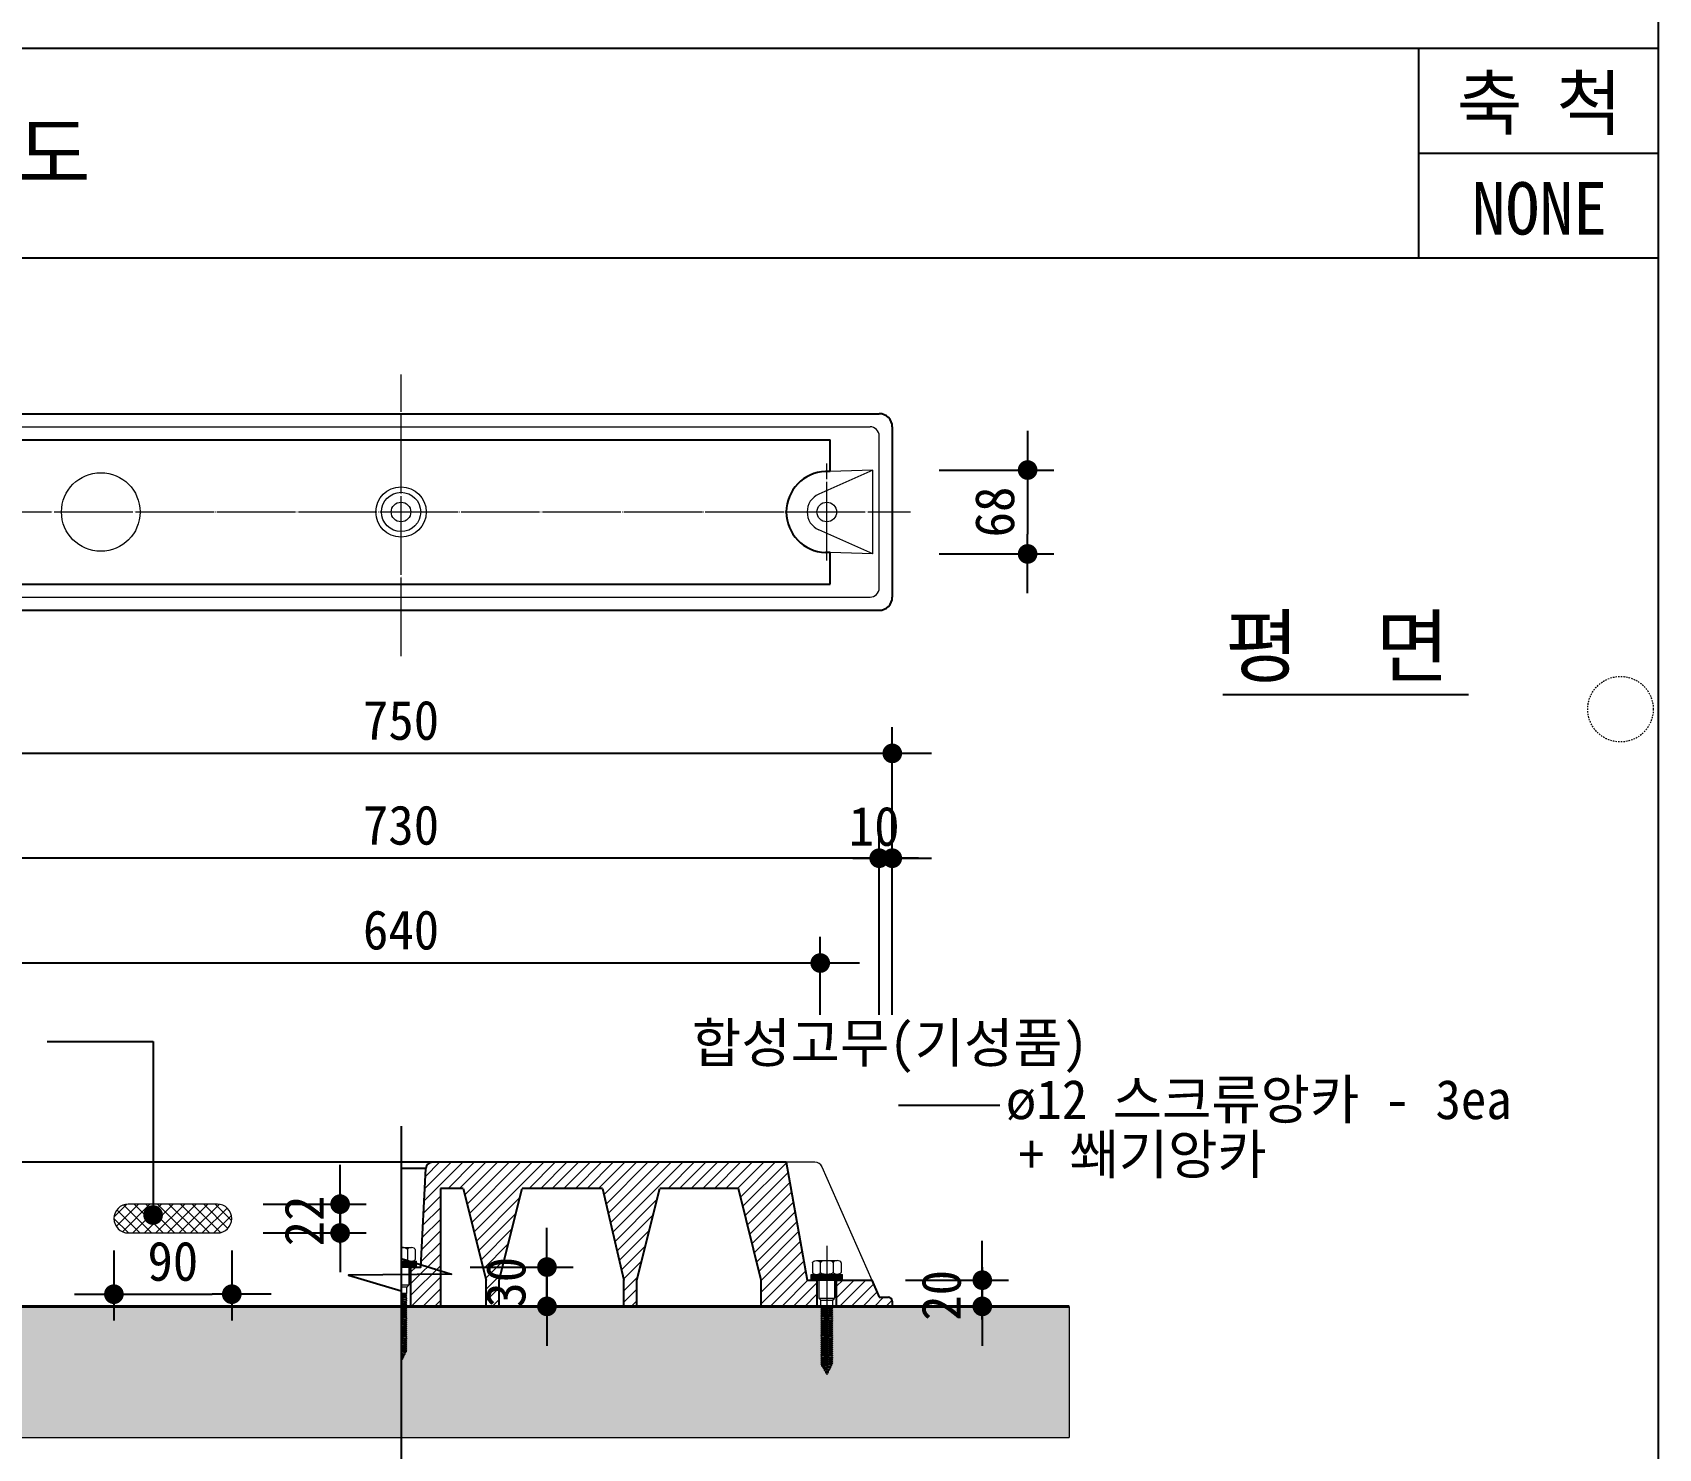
# Model space of a CAD drawing. Header units: millimetres. Extents: x 209 to 75467, y 6568 to 12199.
# Drawn here: x 11120 to 12361, y 7521 to 8601 of the extents above; entities that cross this region are included whole.
import ezdxf
from ezdxf.enums import TextEntityAlignment as Align

# ---------------------------------------------------------------- set-up
doc = ezdxf.new("R2010")
doc.units = ezdxf.units.MM
doc.header["$MEASUREMENT"] = 0
for name, pattern in [('CEN', [62, 60, -1, 0, -1]), ('HID', [2, 1.1, -0.9]), ('HIDDEN', [0.375, 0.25, -0.125])]:
    doc.linetypes.add(name, pattern=pattern)
doc.layers.get('0').update_dxf_attribs({"linetype": 'CONTINUOUS'})
for name, color, linetype, lineweight in [('A-CNTL', 1, 'CEN', 15), ('A-CONC-LIN1', 2, 'CONTINUOUS', 40), ('A-CUTL', 7, 'CONTINUOUS', 25), ('A-DIMS', 7, 'CONTINUOUS', 25), ('A-ELEV-LIN2', 7, 'CONTINUOUS', 25), ('A-ELEV-LIN3', 8, 'CONTINUOUS', 18), ('A-MKXS-LEAD', 7, 'CONTINUOUS', 25), ('A-MKXS-TEXT1', 3, 'CONTINUOUS', 25), ('A-MKXX-SYMB', 7, 'CONTINUOUS', 25), ('A-SECT-LIN1', 4, 'CONTINUOUS', 25), ('A-XXXX-HATC', 8, 'CONTINUOUS', 18), ('A-XXXX-HID', 8, 'HIDDEN', 18), ('A-XXXX-TABL', 7, 'CONTINUOUS', 25), ('A-XXXX-TXT1', 3, 'CONTINUOUS', 25)]:
    doc.layers.add(name, color=color, linetype=linetype, lineweight=lineweight)
doc.layers.add('A-XXXX-NPLT', color=144, linetype='CONTINUOUS', lineweight=0, plot=False)
for name, color, linetype in [('A-XXXX-SOLD', 252, 'CONTINUOUS'), ('SYMB', 7, 'CONTINUOUS'), ('TABL', 7, 'CONTINUOUS')]:
    doc.layers.add(name, color=color, linetype=linetype)
doc.styles.add('HY울릉도L', font='H2GTRE.TTF')
doc.styles.add('돋움체', font='')
doc.styles.get('돋움체').set_extended_font_data('DotumChe')
doc.dimstyles.new('CDIM', dxfattribs={"dimtxt": 3, "dimasz": 1.5, "dimexe": 2, "dimexo": 1, "dimgap": 1, "dimtad": 1, "dimdec": 0, "dimrnd": 0.5, "dimzin": 0, "dimdsep": 32, "dimlunit": 6, "dimtxsty": 'HY울릉도L', "dimblk1": '_CIDOT', "dimblk2": '_CIDOT', "dimsah": 1, "dimcen": 5.5, "dimclrd": 2, "dimclre": 2, "dimclrt": 7, "dimadec": 0, "dimazin": 0, "dimtfac": 1, "dimtdec": 0, "dimtix": 1, "dimtmove": 2, "dimatfit": 1, "dimldrblk": '_CIDOT', "dimfxl": 1, "dimtolj": 1, "dimtzin": 0, "dimlwd": -1, "dimarcsym": 0})

# ---------------------------------------------------------------- blocks, each defined once
blk = doc.blocks.new('_CIDOT')
at = {"color": 0, "linetype": 'ByBlock'}
blk.add_line((2, 0), (-1, 0), dxfattribs=at)
at = {"color": 0, "linetype": 'ByBlock', "const_width": 0.5}
blk.add_lwpolyline([(-0.25, 0, 1), (0.25, 0, 1)], format="xyb", close=True, dxfattribs=at)
blk = doc.blocks.new('*D71')
at = {"layer": 'A-DIMS', "lineweight": -2, "transparency": 16777216}
for p, q in [((11812.2, 8267.5), (11899.7, 8267.5)), ((11812.2, 8203.5), (11899.7, 8203.5))]:
    blk.add_line(p, q, dxfattribs=at)
at = {"layer": 'A-DIMS', "transparency": 16777216}
blk.add_line((11879.7, 8252.5), (11879.7, 8218.5), dxfattribs=at)
at = {"layer": 'A-DIMS', "transparency": 16777216, "xscale": 15, "yscale": 15, "zscale": 15}
for p, rotation in [((11879.7, 8267.5), 90), ((11879.7, 8203.5), 270)]:
    blk.add_blockref('_CIDOT', p, dxfattribs=dict(at, rotation=rotation))
at = {"layer": 'A-DIMS', "color": 3, "transparency": 16777216, "insert": (11854.7, 8235.5), "char_height": 30, "attachment_point": 5, "rotation": 90, "style": '돋움체'}
blk.add_mtext('\\A1;68', dxfattribs=at)
blk = doc.blocks.new('*D73')
at = {"layer": 'A-DIMS', "transparency": 16777216}
for p, q in [((11354.9, 7722.3), (11354.9, 7737.3)), ((11354.9, 7707.3), (11354.9, 7685.3)), ((11354.9, 7670.3), (11354.9, 7655.3))]:
    blk.add_line(p, q, dxfattribs=at)
at = {"layer": 'A-DIMS', "lineweight": -2, "transparency": 16777216}
for p, q in [((11296.2, 7707.3), (11374.9, 7707.3)), ((11296.2, 7685.3), (11374.9, 7685.3))]:
    blk.add_line(p, q, dxfattribs=at)
at = {"layer": 'A-DIMS', "transparency": 16777216, "xscale": 15, "yscale": 15, "zscale": 15}
for p, rotation in [((11354.9, 7707.3), 270), ((11354.9, 7685.3), 90)]:
    blk.add_blockref('_CIDOT', p, dxfattribs=dict(at, rotation=rotation))
at = {"layer": 'A-DIMS', "color": 3, "transparency": 16777216, "insert": (11327.4, 7694.5), "char_height": 30, "attachment_point": 5, "rotation": 90, "style": '돋움체'}
blk.add_mtext('\\A1;22', dxfattribs=at)
blk = doc.blocks.new('*D75')
at = {"layer": 'A-DIMS', "lineweight": -2, "transparency": 16777216}
for p, q in [((11036.4, 7851.8), (11036.4, 7991.3)), ((11766.4, 7851.8), (11766.4, 7991.3))]:
    blk.add_line(p, q, dxfattribs=at)
at = {"layer": 'A-DIMS', "transparency": 16777216}
blk.add_line((11751.4, 7971.3), (11051.4, 7971.3), dxfattribs=at)
at = {"layer": 'A-DIMS', "transparency": 16777216, "xscale": 15, "yscale": 15, "zscale": 15, "rotation": 180}
blk.add_blockref('_CIDOT', (11036.4, 7971.3), dxfattribs=at)
at = {"layer": 'A-DIMS', "transparency": 16777216, "xscale": 15, "yscale": 15, "zscale": 15}
blk.add_blockref('_CIDOT', (11766.4, 7971.3), dxfattribs=at)
at = {"layer": 'A-DIMS', "color": 3, "transparency": 16777216, "insert": (11401.4, 7996.4), "char_height": 30, "attachment_point": 5, "style": '돋움체'}
blk.add_mtext('\\A1;730', dxfattribs=at)
blk = doc.blocks.new('*D76')
at = {"layer": 'A-DIMS', "lineweight": -2, "transparency": 16777216}
for p, q in [((11026.4, 7930.4), (11026.4, 8071.3)), ((11776.4, 7930.4), (11776.4, 8071.3))]:
    blk.add_line(p, q, dxfattribs=at)
at = {"layer": 'A-DIMS', "transparency": 16777216}
blk.add_line((11761.4, 8051.3), (11041.4, 8051.3), dxfattribs=at)
at = {"layer": 'A-DIMS', "transparency": 16777216, "xscale": 15, "yscale": 15, "zscale": 15, "rotation": 180}
blk.add_blockref('_CIDOT', (11026.4, 8051.3), dxfattribs=at)
at = {"layer": 'A-DIMS', "transparency": 16777216, "xscale": 15, "yscale": 15, "zscale": 15}
blk.add_blockref('_CIDOT', (11776.4, 8051.3), dxfattribs=at)
at = {"layer": 'A-DIMS', "color": 3, "transparency": 16777216, "insert": (11401.4, 8076.4), "char_height": 30, "attachment_point": 5, "style": '돋움체'}
blk.add_mtext('\\A1;750', dxfattribs=at)
blk = doc.blocks.new('*D77')
at = {"layer": 'A-DIMS', "lineweight": -2, "transparency": 16777216}
for p, q in [((11766.4, 7851.8), (11766.4, 7991.3)), ((11776.4, 7851.8), (11776.4, 7991.3))]:
    blk.add_line(p, q, dxfattribs=at)
at = {"layer": 'A-DIMS', "transparency": 16777216}
for p, q in [((11751.4, 7971.3), (11736.4, 7971.3)), ((11766.4, 7971.3), (11776.4, 7971.3)), ((11791.4, 7971.3), (11806.4, 7971.3))]:
    blk.add_line(p, q, dxfattribs=at)
at = {"layer": 'A-DIMS', "transparency": 16777216, "xscale": 15, "yscale": 15, "zscale": 15, "rotation": 180}
blk.add_blockref('_CIDOT', (11776.4, 7971.3), dxfattribs=at)
at = {"layer": 'A-DIMS', "transparency": 16777216, "xscale": 15, "yscale": 15, "zscale": 15}
blk.add_blockref('_CIDOT', (11766.4, 7971.3), dxfattribs=at)
at = {"layer": 'A-DIMS', "color": 3, "transparency": 16777216, "insert": (11762.6, 7995.5), "char_height": 30, "attachment_point": 5, "style": '돋움체'}
blk.add_mtext('\\A1;10', dxfattribs=at)
blk = doc.blocks.new('*D78')
at = {"layer": 'A-DIMS', "lineweight": -2, "transparency": 16777216}
for p, q in [((11081.4, 7851.8), (11081.4, 7911.3)), ((11721.4, 7851.8), (11721.4, 7911.3))]:
    blk.add_line(p, q, dxfattribs=at)
at = {"layer": 'A-DIMS', "transparency": 16777216}
blk.add_line((11706.4, 7891.3), (11096.4, 7891.3), dxfattribs=at)
at = {"layer": 'A-DIMS', "transparency": 16777216, "xscale": 15, "yscale": 15, "zscale": 15, "rotation": 180}
blk.add_blockref('_CIDOT', (11081.4, 7891.3), dxfattribs=at)
at = {"layer": 'A-DIMS', "transparency": 16777216, "xscale": 15, "yscale": 15, "zscale": 15}
blk.add_blockref('_CIDOT', (11721.4, 7891.3), dxfattribs=at)
at = {"layer": 'A-DIMS', "color": 3, "transparency": 16777216, "insert": (11401.4, 7916.4), "char_height": 30, "attachment_point": 5, "style": '돋움체'}
blk.add_mtext('\\A1;640', dxfattribs=at)
blk = doc.blocks.new('*D80')
at = {"layer": 'A-DIMS', "transparency": 16777216}
for p, q in [((11845.1, 7664.3), (11845.1, 7679.3)), ((11845.1, 7649.3), (11845.1, 7629.3)), ((11845.1, 7614.3), (11845.1, 7599.3))]:
    blk.add_line(p, q, dxfattribs=at)
at = {"layer": 'A-DIMS', "lineweight": -2, "transparency": 16777216}
for p, q in [((11786.4, 7649.3), (11865.1, 7649.3)), ((11786.4, 7629.3), (11865.1, 7629.3))]:
    blk.add_line(p, q, dxfattribs=at)
at = {"layer": 'A-DIMS', "transparency": 16777216, "xscale": 15, "yscale": 15, "zscale": 15}
for p, rotation in [((11845.1, 7649.3), 270), ((11845.1, 7629.3), 90)]:
    blk.add_blockref('_CIDOT', p, dxfattribs=dict(at, rotation=rotation))
at = {"layer": 'A-DIMS', "color": 3, "transparency": 16777216, "insert": (11813.9, 7637.7), "char_height": 30, "attachment_point": 5, "rotation": 90, "style": '돋움체'}
blk.add_mtext('\\A1;20', dxfattribs=at)
blk = doc.blocks.new('*D81')
at = {"layer": 'A-DIMS', "transparency": 16777216}
for p, q in [((11512.8, 7674.3), (11512.8, 7689.3)), ((11512.8, 7659.3), (11512.8, 7629.3)), ((11512.8, 7614.3), (11512.8, 7599.3))]:
    blk.add_line(p, q, dxfattribs=at)
at = {"layer": 'A-DIMS', "lineweight": -2, "transparency": 16777216}
for p, q in [((11454.1, 7659.3), (11532.8, 7659.3)), ((11454.1, 7629.3), (11532.8, 7629.3))]:
    blk.add_line(p, q, dxfattribs=at)
at = {"layer": 'A-DIMS', "transparency": 16777216, "xscale": 15, "yscale": 15, "zscale": 15}
for p, rotation in [((11512.8, 7659.3), 270), ((11512.8, 7629.3), 90)]:
    blk.add_blockref('_CIDOT', p, dxfattribs=dict(at, rotation=rotation))
at = {"layer": 'A-DIMS', "color": 3, "transparency": 16777216, "insert": (11481.6, 7647.7), "char_height": 30, "attachment_point": 5, "rotation": 90, "style": '돋움체'}
blk.add_mtext('\\A1;30', dxfattribs=at)
blk = doc.blocks.new('*D82')
at = {"layer": 'A-DIMS', "lineweight": -2, "transparency": 16777216}
for p, q in [((11182.2, 7671.9), (11182.2, 7618.6)), ((11272.2, 7671.9), (11272.2, 7618.6))]:
    blk.add_line(p, q, dxfattribs=at)
at = {"layer": 'A-DIMS', "transparency": 16777216}
blk.add_line((11197.2, 7638.6), (11257.2, 7638.6), dxfattribs=at)
at = {"layer": 'A-DIMS', "transparency": 16777216, "xscale": 15, "yscale": 15, "zscale": 15, "rotation": 180}
blk.add_blockref('_CIDOT', (11182.2, 7638.6), dxfattribs=at)
at = {"layer": 'A-DIMS', "transparency": 16777216, "xscale": 15, "yscale": 15, "zscale": 15}
blk.add_blockref('_CIDOT', (11272.2, 7638.6), dxfattribs=at)
at = {"layer": 'A-DIMS', "color": 3, "transparency": 16777216, "insert": (11227.2, 7663.6), "char_height": 30, "attachment_point": 5, "style": '돋움체'}
blk.add_mtext('\\A1;90', dxfattribs=at)

msp = doc.modelspace()

# ---------------------------------------------------------------- hatches: boundary and pattern name
at = {"layer": 'A-XXXX-HATC'}
h = msp.add_hatch(dxfattribs=at)
h.set_pattern_fill('ANSI31', color=256, scale=50, style=0)
h.set_pattern_definition([(45, (8538.847, 7145.455), (-4.419417, 4.419417), [])])
h.paths.add_polyline_path([(11598.9, 7719.3), (11658.9, 7719.3), (11676.4, 7649.3), (11676.4, 7629.3), (11718.9, 7629.3), (11718.9, 7649.3), (11711.4, 7649.3), (11695.5, 7739.3), (11425.3, 7739.3, 0.398776), (11420.3, 7734.5), (11420.3, 7734.5), (11416.4, 7659.3), (11408.9, 7659.3), (11408.9, 7629.3), (11431.4, 7629.3), (11431.4, 7719.3), (11448.9, 7719.3), (11466.4, 7649.3), (11466.4, 7629.3), (11476.4, 7629.3), (11476.4, 7649.3), (11493.9, 7719.3), (11555.1, 7719.3), (11571.4, 7649.3), (11571.4, 7629.3), (11581.4, 7629.3), (11581.4, 7649.3)])
h.paths.add_polyline_path([(11733.9, 7649.3), (11733.9, 7629.3), (11776.4, 7629.3), (11776.4, 7633.3, 0.414214), (11773.4, 7636.3), (11766.4, 7636.3), (11760.7, 7649.3)])
h = msp.add_hatch(dxfattribs=at)
h.set_pattern_fill('ANSI37', color=256, scale=50, style=0)
h.set_pattern_definition([(45, (8538.847, 7281.445), (-4.419417, 4.419417), []), (135, (8538.847, 7281.445), (-4.419417, -4.419417), [])])
h.paths.add_polyline_path([(11193.2, 7707.3), (11193.2, 7696.3), (11261.2, 7696.3), (11261.2, 7707.3)])
h.paths.add_polyline_path([(11193.2, 7696.3), (11193.2, 7685.3), (11261.2, 7685.3), (11261.2, 7696.3)])
h.paths.add_polyline_path([(11182.2, 7696.3, 0.414214), (11193.2, 7685.3), (11193.2, 7696.3)])
h.paths.add_polyline_path([(11193.2, 7707.3, 0.414214), (11182.2, 7696.3), (11193.2, 7696.3)])
h.paths.add_polyline_path([(11261.2, 7707.3), (11261.2, 7696.3), (11272.2, 7696.3, 0.414214)])
h.paths.add_polyline_path([(11261.2, 7696.3), (11261.2, 7685.3, 0.414214), (11272.2, 7696.3)])
h = msp.add_hatch(dxfattribs=at)
h.set_pattern_fill('ANSI31', color=256, scale=5, style=0)
h.set_pattern_definition([(45, (12921.48625, 7506.74466), (-0.44194174, 0.44194174), [])])
h.paths.add_polyline_path([(11413.3, 7663.7), (11401.4, 7663.7), (11401.4, 7659.3), (11413.3, 7659.3)])
h = msp.add_hatch(dxfattribs=at)
h.set_pattern_fill('ANSI31', color=256, scale=5, style=0)
h.set_pattern_definition([(45, (13246.48626, 7496.74466), (-0.44194174, 0.44194174), [])])
h.paths.add_polyline_path([(11726.4, 7653.7), (11714.4, 7653.7), (11714.4, 7649.3), (11726.4, 7649.3)])
h.paths.add_polyline_path([(11738.3, 7653.7), (11726.4, 7653.7), (11726.4, 7649.3), (11738.3, 7649.3)])
at = {"layer": 'A-XXXX-SOLD'}
msp.add_hatch(color=256, dxfattribs=at).paths.add_polyline_path([(10976.1, 7629.3), (10976.1, 7529.3), (11911.3, 7529.3), (11911.3, 7629.3)])

# ---------------------------------------------------------------- linework, layer by layer
at = {"layer": 'A-CNTL'}
for p, q in [((11401.4, 8125.5), (11401.4, 8340.5)), ((11726.4, 8198.5), (11726.4, 8272.6)), ((11012.5, 8235.5), (11790.2, 8235.5)), ((11726.4, 7675.5), (11726.4, 7577.1))]:
    msp.add_line(p, q, dxfattribs=at)
at = {"layer": 'A-CONC-LIN1'}
msp.add_line((10976.1, 7629.3), (11911.3, 7629.3), dxfattribs=at)
at = {"layer": 'A-CUTL'}
msp.add_line((11401.4, 7766.8), (11401.4, 7508.4), dxfattribs=at)
msp.add_lwpolyline([(11401.4, 7665.9), (11440, 7653.9), (11361.3, 7653.2), (11401.4, 7641.2)], dxfattribs=at)
at = {"layer": 'A-ELEV-LIN2'}
for p, q in [((11036.4, 8310.5), (11766.4, 8310.5)), ((11776.4, 8300.5), (11776.4, 8170.5)), ((11073.9, 8290.5), (11728.9, 8290.5)), ((11728.9, 8266.5), (11728.9, 8290.5)), ((11728.9, 8266.5), (11725.4, 8266.4)), ((11728.9, 8204.6), (11725.4, 8204.7)), ((11728.9, 8180.5), (11728.9, 8204.6)), ((11073.9, 8180.5), (11728.9, 8180.5)), ((11036.4, 8160.5), (11766.4, 8160.5)), ((11401.4, 7739.3), (11085.5, 7739.3)), ((11026.4, 7629.3), (11401.4, 7629.3)), ((11466.4, 7629.3), (11431.4, 7629.3)), ((11476.4, 7629.3), (11571.4, 7629.3)), ((11581.4, 7629.3), (11676.4, 7629.3))]:
    msp.add_line(p, q, dxfattribs=at)
for centre, radius, start, end in [((11766.4, 8300.5), 10, 0, 90), ((11726.4, 8235.5), 30.9, 91.811, 268.189), ((11766.4, 8170.5), 10, 270, 0)]:
    msp.add_arc(centre, radius, start, end, dxfattribs=at)
at = {"layer": 'A-ELEV-LIN3'}
for p, q in [((11043.4, 8300.5), (11759.4, 8300.5)), ((11766.4, 8177.5), (11766.4, 8293.5)), ((11761.6, 8267.5), (11720.3, 8249.2)), ((11761.6, 8267.5), (11728.9, 8266.5)), ((11761.6, 8203.5), (11761.6, 8267.5)), ((11761.6, 8203.5), (11720.3, 8221.8)), ((11761.6, 8203.5), (11728.9, 8204.6)), ((11043.4, 8170.5), (11759.4, 8170.5)), ((11717.3, 7739.3), (11695.5, 7739.3)), ((11722.7, 7735.7), (11760.7, 7649.3)), ((11401.4, 7674.2), (11409.3, 7674.2)), ((11406.3, 7672.6), (11406.3, 7665.3)), ((11412.3, 7672.6), (11412.3, 7665.3)), ((11401.4, 7663.7), (11413.3, 7663.7)), ((11401.4, 7663.7), (11409.3, 7663.7)), ((11401.4, 7663.7), (11409.3, 7663.7)), ((11401.4, 7659.3), (11413.3, 7659.3)), ((11407.4, 7659.3), (11407.4, 7645.8)), ((11413.3, 7659.3), (11413.3, 7663.7)), ((11715.5, 7662.6), (11715.5, 7655.3)), ((11718.5, 7664.2), (11734.3, 7664.2)), ((11721.5, 7655.3), (11721.5, 7662.6)), ((11731.3, 7662.6), (11731.3, 7655.3)), ((11737.3, 7662.6), (11737.3, 7655.3)), ((11714.4, 7649.3), (11714.4, 7653.7)), ((11714.4, 7653.7), (11738.3, 7653.7)), ((11714.4, 7649.3), (11738.3, 7649.3)), ((11718.5, 7653.7), (11734.3, 7653.7)), ((11718.5, 7653.7), (11734.3, 7653.7)), ((11720.4, 7649.3), (11720.4, 7635.8)), ((11732.4, 7649.3), (11732.4, 7635.8)), ((11738.3, 7649.3), (11738.3, 7653.7)), ((11407.3, 7645.4), (11401.4, 7645.4)), ((11405.9, 7643.9), (11401.4, 7643.9)), ((11405.9, 7639.4), (11401.4, 7639.1)), ((11405.1, 7638.7), (11401.4, 7638.3)), ((11405.9, 7637.9), (11401.4, 7637.6)), ((11405.9, 7637.9), (11401.4, 7637.6)), ((11405.1, 7637.2), (11401.4, 7636.8)), ((11405.9, 7636.4), (11401.4, 7636.1)), ((11405.9, 7636.4), (11401.4, 7636.1)), ((11405.1, 7635.7), (11401.4, 7635.3)), ((11405.9, 7634.9), (11401.4, 7634.6)), ((11405.9, 7634.9), (11401.4, 7634.6)), ((11405.1, 7634.2), (11401.4, 7633.8)), ((11405.9, 7633.4), (11401.4, 7633.1)), ((11405.9, 7633.4), (11401.4, 7633.1)), ((11405.9, 7639.4), (11405.1, 7638.7)), ((11405.1, 7638.7), (11405.9, 7637.9)), ((11405.9, 7637.9), (11405.1, 7637.2)), ((11405.1, 7637.2), (11405.9, 7636.4)), ((11405.9, 7636.4), (11405.1, 7635.7)), ((11405.1, 7635.7), (11405.9, 7634.9)), ((11405.9, 7634.9), (11405.1, 7634.2)), ((11405.1, 7634.2), (11405.9, 7633.4)), ((11405.9, 7633.4), (11405.1, 7632.7)), ((11405.9, 7639.4), (11405.9, 7643.6)), ((11406.1, 7644.2), (11407.2, 7645.2)), ((11732.3, 7635.4), (11720.4, 7635.4)), ((11720.6, 7635.2), (11721.7, 7634.2)), ((11730.9, 7633.9), (11721.9, 7633.9)), ((11721.9, 7628.7), (11721.9, 7633.6)), ((11730.9, 7629.4), (11730.9, 7633.6)), ((11731.1, 7634.2), (11732.2, 7635.2)), ((11405.1, 7632.7), (11401.4, 7632.3)), ((11405.9, 7631.9), (11401.4, 7631.6)), ((11405.9, 7631.9), (11401.4, 7631.6)), ((11405.1, 7631.2), (11401.4, 7630.8)), ((11405.9, 7630.4), (11401.4, 7630.1)), ((11405.9, 7630.4), (11401.4, 7630.1)), ((11405.1, 7629.7), (11401.4, 7629.3)), ((11405.9, 7628.9), (11401.4, 7628.6)), ((11405.1, 7628.2), (11401.4, 7627.8)), ((11405.9, 7627.4), (11401.4, 7627.1)), ((11405.1, 7626.7), (11401.4, 7626.3)), ((11405.9, 7625.9), (11401.4, 7625.6)), ((11405.1, 7625.2), (11401.4, 7624.8)), ((11405.9, 7624.4), (11401.4, 7624.1)), ((11405.1, 7623.7), (11401.4, 7623.3)), ((11405.9, 7622.9), (11401.4, 7622.6)), ((11405.9, 7622.9), (11401.4, 7622.6)), ((11405.1, 7622.2), (11401.4, 7621.8)), ((11405.9, 7621.4), (11401.4, 7621.1)), ((11405.1, 7632.7), (11405.9, 7631.9)), ((11405.9, 7631.9), (11405.1, 7631.2)), ((11405.1, 7631.2), (11405.9, 7630.4)), ((11405.9, 7630.4), (11405.1, 7629.7)), ((11405.1, 7629.7), (11405.9, 7628.9)), ((11405.9, 7628.9), (11405.1, 7628.2)), ((11405.1, 7628.2), (11405.9, 7627.4)), ((11405.9, 7627.4), (11405.1, 7626.7)), ((11405.1, 7626.7), (11405.9, 7625.9)), ((11405.9, 7625.9), (11405.1, 7625.2)), ((11405.1, 7625.2), (11405.9, 7624.4)), ((11405.9, 7624.4), (11405.1, 7623.7)), ((11405.1, 7623.7), (11405.9, 7622.9)), ((11405.9, 7622.9), (11405.1, 7622.2)), ((11405.1, 7622.2), (11405.9, 7621.4)), ((11405.9, 7621.4), (11405.1, 7620.7)), ((11730.9, 7629.4), (11721.9, 7628.7)), ((11721.9, 7628.7), (11722.6, 7627.9)), ((11730.9, 7627.9), (11721.9, 7627.2)), ((11730.9, 7627.9), (11721.9, 7627.2)), ((11722.6, 7627.9), (11721.9, 7627.2)), ((11721.9, 7627.2), (11722.6, 7626.4)), ((11730.9, 7626.4), (11721.9, 7625.7)), ((11730.9, 7626.4), (11721.9, 7625.7)), ((11722.6, 7626.4), (11721.9, 7625.7)), ((11721.9, 7625.7), (11722.6, 7624.9)), ((11730.9, 7624.9), (11721.9, 7624.2)), ((11730.9, 7624.9), (11721.9, 7624.2)), ((11722.6, 7624.9), (11721.9, 7624.2)), ((11721.9, 7624.2), (11722.6, 7623.4)), ((11730.9, 7623.4), (11721.9, 7622.7)), ((11730.9, 7623.4), (11721.9, 7622.7)), ((11722.6, 7623.4), (11721.9, 7622.7)), ((11721.9, 7622.7), (11722.6, 7621.9)), ((11730.9, 7621.9), (11721.9, 7621.2)), ((11730.9, 7621.9), (11721.9, 7621.2)), ((11722.6, 7621.9), (11721.9, 7621.2)), ((11721.9, 7621.2), (11722.6, 7620.4)), ((11730.1, 7628.7), (11722.6, 7627.9)), ((11730.1, 7627.2), (11722.6, 7626.4)), ((11730.1, 7625.7), (11722.6, 7624.9)), ((11730.1, 7624.2), (11722.6, 7623.4)), ((11730.1, 7622.7), (11722.6, 7621.9)), ((11730.1, 7621.2), (11722.6, 7620.4)), ((11730.9, 7629.4), (11730.1, 7628.7)), ((11730.1, 7628.7), (11730.9, 7627.9)), ((11730.9, 7627.9), (11730.1, 7627.2)), ((11730.1, 7627.2), (11730.9, 7626.4)), ((11730.9, 7626.4), (11730.1, 7625.7)), ((11730.1, 7625.7), (11730.9, 7624.9)), ((11730.9, 7624.9), (11730.1, 7624.2)), ((11730.1, 7624.2), (11730.9, 7623.4)), ((11730.9, 7623.4), (11730.1, 7622.7)), ((11730.1, 7622.7), (11730.9, 7621.9)), ((11730.9, 7621.9), (11730.1, 7621.2)), ((11730.1, 7621.2), (11730.9, 7620.4)), ((11405.1, 7620.7), (11401.4, 7620.3)), ((11405.9, 7619.9), (11401.4, 7619.6)), ((11405.1, 7619.2), (11401.4, 7618.8)), ((11405.9, 7618.4), (11401.4, 7618.1)), ((11405.1, 7617.7), (11401.4, 7617.3)), ((11405.9, 7616.9), (11401.4, 7616.6)), ((11405.1, 7616.2), (11401.4, 7615.8)), ((11405.9, 7615.4), (11401.4, 7615.1)), ((11405.1, 7614.7), (11401.4, 7614.3)), ((11405.9, 7613.9), (11401.4, 7613.6)), ((11405.1, 7613.2), (11401.4, 7612.8)), ((11405.9, 7612.4), (11401.4, 7612.1)), ((11405.1, 7611.7), (11401.4, 7611.3)), ((11405.9, 7610.9), (11401.4, 7610.6)), ((11405.1, 7610.2), (11401.4, 7609.8)), ((11405.9, 7609.4), (11401.4, 7609.1)), ((11405.1, 7608.7), (11401.4, 7608.3)), ((11405.1, 7620.7), (11405.9, 7619.9)), ((11405.9, 7619.9), (11405.1, 7619.2)), ((11405.1, 7619.2), (11405.9, 7618.4)), ((11405.9, 7618.4), (11405.1, 7617.7)), ((11405.1, 7617.7), (11405.9, 7616.9)), ((11405.9, 7616.9), (11405.1, 7616.2)), ((11405.1, 7616.2), (11405.9, 7615.4)), ((11405.9, 7615.4), (11405.1, 7614.7)), ((11405.1, 7614.7), (11405.9, 7613.9)), ((11405.9, 7613.9), (11405.1, 7613.2)), ((11405.1, 7613.2), (11405.9, 7612.4)), ((11405.9, 7612.4), (11405.1, 7611.7)), ((11405.1, 7611.7), (11405.9, 7610.9)), ((11405.9, 7610.9), (11405.1, 7610.2)), ((11405.1, 7610.2), (11405.9, 7609.4)), ((11405.9, 7609.4), (11405.1, 7608.7)), ((11405.1, 7608.7), (11405.9, 7607.9)), ((11730.9, 7620.4), (11721.9, 7619.7)), ((11730.9, 7620.4), (11721.9, 7619.7)), ((11722.6, 7620.4), (11721.9, 7619.7)), ((11721.9, 7619.7), (11722.6, 7618.9)), ((11730.9, 7618.9), (11721.9, 7618.2)), ((11730.9, 7618.9), (11721.9, 7618.2)), ((11722.6, 7618.9), (11721.9, 7618.2)), ((11721.9, 7618.2), (11722.6, 7617.4)), ((11730.9, 7617.4), (11721.9, 7616.7)), ((11730.9, 7617.4), (11721.9, 7616.7)), ((11722.6, 7617.4), (11721.9, 7616.7)), ((11721.9, 7616.7), (11722.6, 7615.9)), ((11730.9, 7615.9), (11721.9, 7615.2)), ((11730.9, 7615.9), (11721.9, 7615.2)), ((11722.6, 7615.9), (11721.9, 7615.2)), ((11721.9, 7615.2), (11722.6, 7614.4)), ((11730.9, 7614.4), (11721.9, 7613.7)), ((11730.9, 7614.4), (11721.9, 7613.7)), ((11722.6, 7614.4), (11721.9, 7613.7)), ((11721.9, 7613.7), (11722.6, 7612.9)), ((11730.9, 7612.9), (11721.9, 7612.2)), ((11730.9, 7612.9), (11721.9, 7612.2)), ((11722.6, 7612.9), (11721.9, 7612.2)), ((11721.9, 7612.2), (11722.6, 7611.4)), ((11730.9, 7611.4), (11721.9, 7610.7)), ((11730.9, 7611.4), (11721.9, 7610.7)), ((11722.6, 7611.4), (11721.9, 7610.7)), ((11721.9, 7610.7), (11722.6, 7609.9)), ((11730.9, 7609.9), (11721.9, 7609.2)), ((11730.9, 7609.9), (11721.9, 7609.2)), ((11722.6, 7609.9), (11721.9, 7609.2)), ((11721.9, 7609.2), (11722.6, 7608.4)), ((11730.1, 7619.7), (11722.6, 7618.9)), ((11730.1, 7618.2), (11722.6, 7617.4)), ((11730.1, 7616.7), (11722.6, 7615.9)), ((11730.1, 7615.2), (11722.6, 7614.4)), ((11730.1, 7613.7), (11722.6, 7612.9)), ((11730.1, 7612.2), (11722.6, 7611.4)), ((11730.1, 7610.7), (11722.6, 7609.9)), ((11730.1, 7609.2), (11722.6, 7608.4)), ((11730.9, 7620.4), (11730.1, 7619.7)), ((11730.1, 7619.7), (11730.9, 7618.9)), ((11730.9, 7618.9), (11730.1, 7618.2)), ((11730.1, 7618.2), (11730.9, 7617.4)), ((11730.9, 7617.4), (11730.1, 7616.7)), ((11730.1, 7616.7), (11730.9, 7615.9)), ((11730.9, 7615.9), (11730.1, 7615.2)), ((11730.1, 7615.2), (11730.9, 7614.4)), ((11730.9, 7614.4), (11730.1, 7613.7)), ((11730.1, 7613.7), (11730.9, 7612.9)), ((11730.9, 7612.9), (11730.1, 7612.2)), ((11730.1, 7612.2), (11730.9, 7611.4)), ((11730.9, 7611.4), (11730.1, 7610.7)), ((11730.1, 7610.7), (11730.9, 7609.9)), ((11730.9, 7609.9), (11730.1, 7609.2)), ((11730.1, 7609.2), (11730.9, 7608.4)), ((11405.9, 7607.9), (11401.4, 7607.6)), ((11405.1, 7607.2), (11401.4, 7606.8)), ((11405.9, 7606.4), (11401.4, 7606.1)), ((11405.1, 7605.7), (11401.4, 7605.3)), ((11405.9, 7604.9), (11401.4, 7604.6)), ((11405.1, 7604.2), (11401.4, 7603.8)), ((11405.9, 7603.4), (11401.4, 7603.1)), ((11405.1, 7602.7), (11401.4, 7602.3)), ((11405.9, 7601.9), (11401.4, 7601.6)), ((11405.1, 7601.2), (11401.4, 7600.8)), ((11405.9, 7600.4), (11401.4, 7600.1)), ((11405.1, 7599.7), (11401.4, 7599.3)), ((11405.9, 7598.9), (11401.4, 7598.6)), ((11405.1, 7598.2), (11401.4, 7597.8)), ((11405.9, 7597.4), (11401.4, 7597.1)), ((11405.1, 7596.7), (11401.4, 7596.3)), ((11405.9, 7607.9), (11405.1, 7607.2)), ((11405.1, 7607.2), (11405.9, 7606.4)), ((11405.9, 7606.4), (11405.1, 7605.7)), ((11405.1, 7605.7), (11405.9, 7604.9)), ((11405.9, 7604.9), (11405.1, 7604.2)), ((11405.1, 7604.2), (11405.9, 7603.4)), ((11405.9, 7603.4), (11405.1, 7602.7)), ((11405.1, 7602.7), (11405.9, 7601.9)), ((11405.9, 7601.9), (11405.1, 7601.2)), ((11405.1, 7601.2), (11405.9, 7600.4)), ((11405.9, 7600.4), (11405.1, 7599.7)), ((11405.1, 7599.7), (11405.9, 7598.9)), ((11405.9, 7598.9), (11405.1, 7598.2)), ((11405.1, 7598.2), (11405.9, 7597.4)), ((11405.9, 7597.4), (11405.1, 7596.7)), ((11405.1, 7596.7), (11405.9, 7595.9)), ((11730.9, 7608.4), (11721.9, 7607.7)), ((11730.9, 7608.4), (11721.9, 7607.7)), ((11722.6, 7608.4), (11721.9, 7607.7)), ((11721.9, 7607.7), (11722.6, 7606.9)), ((11730.9, 7606.9), (11721.9, 7606.2)), ((11730.9, 7606.9), (11721.9, 7606.2)), ((11722.6, 7606.9), (11721.9, 7606.2)), ((11721.9, 7606.2), (11722.6, 7605.4)), ((11730.9, 7605.4), (11721.9, 7604.7)), ((11730.9, 7605.4), (11721.9, 7604.7)), ((11722.6, 7605.4), (11721.9, 7604.7)), ((11721.9, 7604.7), (11722.6, 7603.9)), ((11730.9, 7603.9), (11721.9, 7603.2)), ((11730.9, 7603.9), (11721.9, 7603.2)), ((11722.6, 7603.9), (11721.9, 7603.2)), ((11721.9, 7603.2), (11722.6, 7602.4)), ((11730.9, 7602.4), (11721.9, 7601.7)), ((11730.9, 7602.4), (11721.9, 7601.7)), ((11722.6, 7602.4), (11721.9, 7601.7)), ((11721.9, 7601.7), (11722.6, 7600.9)), ((11730.9, 7600.9), (11721.9, 7600.2)), ((11730.9, 7600.9), (11721.9, 7600.2)), ((11722.6, 7600.9), (11721.9, 7600.2)), ((11721.9, 7600.2), (11722.6, 7599.4)), ((11730.9, 7599.4), (11721.9, 7598.7)), ((11730.9, 7599.4), (11721.9, 7598.7)), ((11722.6, 7599.4), (11721.9, 7598.7)), ((11721.9, 7598.7), (11722.6, 7597.9)), ((11730.9, 7597.9), (11721.9, 7597.2)), ((11730.9, 7597.9), (11721.9, 7597.2)), ((11722.6, 7597.9), (11721.9, 7597.2)), ((11721.9, 7597.2), (11722.6, 7596.4)), ((11730.9, 7596.4), (11721.9, 7595.7)), ((11730.9, 7596.4), (11721.9, 7595.7)), ((11722.6, 7596.4), (11721.9, 7595.7)), ((11730.1, 7607.7), (11722.6, 7606.9)), ((11730.1, 7606.2), (11722.6, 7605.4)), ((11730.1, 7604.7), (11722.6, 7603.9)), ((11730.1, 7603.2), (11722.6, 7602.4)), ((11730.1, 7601.7), (11722.6, 7600.9)), ((11730.1, 7600.2), (11722.6, 7599.4)), ((11730.1, 7598.7), (11722.6, 7597.9)), ((11730.1, 7597.2), (11722.6, 7596.4)), ((11730.9, 7608.4), (11730.1, 7607.7)), ((11730.1, 7607.7), (11730.9, 7606.9)), ((11730.9, 7606.9), (11730.1, 7606.2)), ((11730.1, 7606.2), (11730.9, 7605.4)), ((11730.9, 7605.4), (11730.1, 7604.7)), ((11730.1, 7604.7), (11730.9, 7603.9)), ((11730.9, 7603.9), (11730.1, 7603.2)), ((11730.1, 7603.2), (11730.9, 7602.4)), ((11730.9, 7602.4), (11730.1, 7601.7)), ((11730.1, 7601.7), (11730.9, 7600.9)), ((11730.9, 7600.9), (11730.1, 7600.2)), ((11730.1, 7600.2), (11730.9, 7599.4)), ((11730.9, 7599.4), (11730.1, 7598.7)), ((11730.1, 7598.7), (11730.9, 7597.9)), ((11730.9, 7597.9), (11730.1, 7597.2)), ((11730.1, 7597.2), (11730.9, 7596.4)), ((11730.9, 7596.4), (11730.1, 7595.7)), ((11405.9, 7595.9), (11401.4, 7595.6)), ((11405.1, 7595.2), (11401.4, 7594.8)), ((11405.1, 7594.4), (11401.4, 7594.1)), ((11404.8, 7593.5), (11401.4, 7593.2)), ((11404.3, 7592.6), (11401.4, 7592.3)), ((11403.5, 7591.7), (11401.4, 7591.5)), ((11403.4, 7590.9), (11401.4, 7590.7)), ((11402.5, 7589.9), (11401.4, 7589.8)), ((11402.5, 7589.1), (11401.4, 7589)), ((11401.9, 7588.4), (11401.4, 7588.4)), ((11402.5, 7589.1), (11401.9, 7588.4)), ((11403.4, 7590.9), (11402.5, 7589.9)), ((11402.5, 7589.9), (11402.5, 7589.1)), ((11403.5, 7591.7), (11403.4, 7590.9)), ((11404.3, 7592.6), (11403.5, 7591.7)), ((11405.1, 7594.4), (11404.3, 7593.5)), ((11404.3, 7593.5), (11404.3, 7592.6)), ((11405.9, 7595.9), (11405.1, 7595.2)), ((11405.1, 7595.2), (11405.5, 7594.8)), ((11405.1, 7594.4), (11405.5, 7594.8)), ((11721.9, 7595.7), (11722.6, 7594.9)), ((11730.9, 7594.9), (11721.9, 7594.2)), ((11730.9, 7594.9), (11721.9, 7594.2)), ((11722.6, 7594.9), (11721.9, 7594.2)), ((11721.9, 7594.2), (11722.6, 7593.4)), ((11730.9, 7593.4), (11721.9, 7592.7)), ((11730.9, 7593.4), (11721.9, 7592.7)), ((11722.6, 7593.4), (11721.9, 7592.7)), ((11721.9, 7592.7), (11722.6, 7591.9)), ((11730.9, 7591.9), (11721.9, 7591.2)), ((11730.9, 7591.9), (11721.9, 7591.2)), ((11722.6, 7591.9), (11721.9, 7591.2)), ((11721.9, 7591.2), (11722.6, 7590.4)), ((11730.9, 7590.4), (11721.9, 7589.7)), ((11730.9, 7590.4), (11721.9, 7589.7)), ((11722.6, 7590.4), (11721.9, 7589.7)), ((11721.9, 7589.7), (11722.6, 7588.9)), ((11730.9, 7588.9), (11721.9, 7588.2)), ((11730.9, 7588.9), (11721.9, 7588.2)), ((11722.6, 7588.9), (11721.9, 7588.2)), ((11721.9, 7588.2), (11722.6, 7587.4)), ((11730.9, 7587.4), (11721.9, 7586.7)), ((11730.9, 7587.4), (11721.9, 7586.7)), ((11722.6, 7587.4), (11721.9, 7586.7)), ((11721.9, 7586.7), (11722.6, 7585.9)), ((11730.9, 7585.9), (11721.9, 7585.2)), ((11730.9, 7585.9), (11721.9, 7585.2)), ((11722.6, 7585.9), (11721.9, 7585.2)), ((11721.9, 7585.2), (11722.6, 7584.4)), ((11721.9, 7585.2), (11722.6, 7584.4)), ((11730.1, 7595.7), (11722.6, 7594.9)), ((11730.1, 7594.2), (11722.6, 7593.4)), ((11730.1, 7592.7), (11722.6, 7591.9)), ((11730.1, 7591.2), (11722.6, 7590.4)), ((11730.1, 7589.7), (11722.6, 7588.9)), ((11730.1, 7588.2), (11722.6, 7587.4)), ((11730.1, 7586.7), (11722.6, 7585.9)), ((11730.1, 7585.2), (11722.6, 7584.4)), ((11722.7, 7583.7), (11722.6, 7584.4)), ((11730.1, 7584.4), (11722.7, 7583.7)), ((11730.1, 7584.4), (11729.3, 7583.5)), ((11730.1, 7595.7), (11730.9, 7594.9)), ((11730.9, 7594.9), (11730.1, 7594.2)), ((11730.1, 7594.2), (11730.9, 7593.4)), ((11730.9, 7593.4), (11730.1, 7592.7)), ((11730.1, 7592.7), (11730.9, 7591.9)), ((11730.9, 7591.9), (11730.1, 7591.2)), ((11730.1, 7591.2), (11730.9, 7590.4)), ((11730.9, 7590.4), (11730.1, 7589.7)), ((11730.1, 7589.7), (11730.9, 7588.9)), ((11730.9, 7588.9), (11730.1, 7588.2)), ((11730.1, 7588.2), (11730.9, 7587.4)), ((11730.9, 7587.4), (11730.1, 7586.7)), ((11730.1, 7586.7), (11730.9, 7585.9)), ((11730.9, 7585.9), (11730.1, 7585.2)), ((11730.1, 7585.2), (11730.5, 7584.8)), ((11730.1, 7584.4), (11730.5, 7584.8)), ((11722.7, 7583.7), (11723.5, 7582.9)), ((11729.8, 7583.5), (11723.5, 7582.9)), ((11723.5, 7582.9), (11723.6, 7582.1)), ((11729.3, 7582.6), (11723.6, 7582.1)), ((11723.6, 7582.1), (11724.5, 7581.3)), ((11728.5, 7581.7), (11724.5, 7581.3)), ((11724.5, 7581.3), (11724.5, 7580.5)), ((11728.4, 7580.9), (11724.5, 7580.5)), ((11724.5, 7580.5), (11725.4, 7579.7)), ((11725.4, 7579.7), (11725.3, 7578.9)), ((11727.5, 7579.1), (11725.3, 7578.9)), ((11725.3, 7578.9), (11725.7, 7578.3)), ((11727.5, 7579.9), (11725.4, 7579.7)), ((11726.9, 7578.4), (11725.7, 7578.3)), ((11727.5, 7579.1), (11726.9, 7578.4)), ((11728.4, 7580.9), (11727.5, 7579.9)), ((11727.5, 7579.9), (11727.5, 7579.1)), ((11728.5, 7581.7), (11728.4, 7580.9)), ((11729.3, 7582.6), (11728.5, 7581.7)), ((11729.3, 7583.5), (11729.3, 7582.6))]:
    msp.add_line(p, q, dxfattribs=at)
msp.add_lwpolyline([(11193.2, 7685.3), (11261.2, 7685.3, 1), (11261.2, 7707.3), (11193.2, 7707.3, 1)], format="xyb", close=True, dxfattribs=at)
for centre, radius in [((11172.2, 8235.5), 30), ((11401.4, 8235.5), 19.2), ((11401.4, 8235.5), 15), ((11401.4, 8235.5), 7.5), ((11726.4, 8235.5), 7.5)]:
    msp.add_circle(centre, radius, dxfattribs=at)
for centre, radius, start, end in [((11759.4, 8293.5), 7, 0, 90), ((11726.4, 8235.5), 15, 113.8587, 246.1413), ((11759.4, 8177.5), 7, 270, 0), ((11717.3, 7733.3), 6, 23.6961, 90), ((11406.6, 7643.6), 0.75, 135, 180), ((11406.6, 7645.8), 0.75, 315, 0), ((11721.1, 7635.8), 0.75, 180, 225), ((11721.1, 7633.6), 0.75, 0, 45), ((11731.6, 7633.6), 0.75, 135, 180), ((11731.6, 7635.8), 0.75, 315, 0)]:
    msp.add_arc(centre, radius, start, end, dxfattribs=at)
for centre, major_axis, ratio, end_param in [((11401.4, 7672.6), (-4.89, 0), 0.333563, 4.712386), ((11409.3, 7672.6), (-2.99, 0), 0.54507, 6.283185), ((11726.4, 7662.6), (-4.89, 0), 0.333563, 6.283185), ((11734.3, 7662.6), (-2.99, 0), 0.54507, 6.283185), ((11718.5, 7655.3), (2.99, 0), 0.54507, 6.283185)]:
    msp.add_ellipse(centre, major_axis=major_axis, ratio=ratio, start_param=3.141593, end_param=end_param, dxfattribs=at)
at = {"layer": 'A-ELEV-LIN3', "extrusion": (0, 0, -1)}
for centre, major_axis, ratio, end_param in [((11401.4, 7665.3), (-4.89, 0), 0.333563, 4.712386), ((11409.3, 7665.3), (-2.99, 0), 0.54507, 6.283185), ((11718.5, 7662.6), (2.99, 0), 0.54507, 6.283185), ((11726.4, 7655.3), (-4.89, 0), 0.333563, 6.283185), ((11734.3, 7655.3), (-2.99, 0), 0.54507, 6.283185)]:
    msp.add_ellipse(centre, major_axis=major_axis, ratio=ratio, start_param=3.141593, end_param=end_param, dxfattribs=at)
at = {"layer": 'A-MKXS-LEAD'}
for p, q in [((11131.2, 7831.4), (11212.2, 7831.4)), ((11212.2, 7831.4), (11212.2, 7699)), ((11858.5, 7782.6), (11781.1, 7782.6))]:
    msp.add_line(p, q, dxfattribs=at)
for points in [[(11490.9, 7732.1, 0, 10, 0), (11502.7, 7759.7, 0, 0, 0), (11533.4, 7831.4, 0, 0, 0), (11610.9, 7831.4, 0, 0, 0)], [(11729.2, 7661.6, 0, 10, 0), (11741, 7689.2, 0, 0, 0), (11781.1, 7782.6, 0, 0, 0)]]:
    msp.add_lwpolyline(points, format="xyseb", dxfattribs=at)
at = {"layer": 'A-MKXS-LEAD', "const_width": 7.5}
msp.add_lwpolyline([(11208.4, 7699, 1), (11215.9, 7699, 1)], format="xyb", close=True, dxfattribs=at)
at = {"layer": 'A-MKXX-SYMB'}
msp.add_line((12028.6, 8096.3), (12216.3, 8096.3), dxfattribs=at)
at = {"layer": 'A-SECT-LIN1'}
for p, q in [((11425.3, 7739.3), (11401.4, 7739.3)), ((11420.3, 7734.5), (11401.4, 7734.5)), ((11695.5, 7739.3), (11425.3, 7739.3)), ((11448.9, 7719.3), (11431.4, 7719.3)), ((11448.9, 7719.3), (11466.4, 7649.3)), ((11476.4, 7649.3), (11493.9, 7719.3)), ((11555.1, 7719.3), (11493.9, 7719.3)), ((11555.1, 7719.3), (11571.4, 7649.3)), ((11581.4, 7649.3), (11598.9, 7719.3)), ((11658.9, 7719.3), (11598.9, 7719.3)), ((11466.4, 7629.3), (11466.4, 7649.3)), ((11476.4, 7629.3), (11476.4, 7649.3)), ((11571.4, 7629.3), (11571.4, 7649.3)), ((11581.4, 7629.3), (11581.4, 7649.3)), ((11760.7, 7649.3), (11766.4, 7636.3)), ((11766.4, 7636.3), (11773.4, 7636.3)), ((11466.4, 7629.3), (11476.4, 7629.3)), ((11581.4, 7629.3), (11571.4, 7629.3)), ((11776.4, 7633.3), (11776.4, 7629.3))]:
    msp.add_line(p, q, dxfattribs=at)
for points in [[(11431.4, 7719.3), (11431.4, 7629.3), (11408.9, 7629.3), (11408.9, 7659.3), (11416.4, 7659.3), (11420.3, 7734.5)], [(11695.5, 7739.3), (11711.4, 7649.3), (11711.4, 7649.3), (11718.9, 7649.3), (11718.9, 7629.3), (11676.4, 7629.3), (11676.4, 7649.3), (11658.9, 7719.3)], [(11776.4, 7629.3), (11733.9, 7629.3), (11733.9, 7649.3), (11760.7, 7649.3)]]:
    msp.add_lwpolyline(points, dxfattribs=at)
for centre, radius, start, end in [((11425.3, 7734.3), 5, 90, 177), ((11773.4, 7633.3), 3, 0, 90)]:
    msp.add_arc(centre, radius, start, end, dxfattribs=at)
at = {"layer": 'A-XXXX-HID', "linetype": 'HID'}
msp.add_circle((12332.3, 8085), 25, dxfattribs=at)
at = {"layer": 'A-XXXX-NPLT'}
for p in [(11911.3, 7629.3), (10976.1, 7529.3)]:
    msp.add_line(p, (11911.3, 7529.3), dxfattribs=at)
at = {"layer": 'A-XXXX-TABL'}
for p, q in [((12178.1, 8589.4), (12178.1, 8429.4)), ((12178.1, 8509.4), (12361.3, 8509.4))]:
    msp.add_line(p, q, dxfattribs=at)
at = {"layer": 'SYMB'}
for p, q in [((8609, 8589.4), (12361.3, 8589.4)), ((8609, 8429.4), (12361.3, 8429.4))]:
    msp.add_line(p, q, dxfattribs=at)
at = {"layer": 'TABL', "linetype": 'ByBlock'}
msp.add_line((12361.3, 6676.8), (12361.3, 12198.8), dxfattribs=at)

# ---------------------------------------------------------------- texts
at = {"layer": 'A-MKXS-TEXT1', "style": '돋움체'}
for s, p in [('축 척', (12270.4, 8527.6)), ('NONE', (12270.4, 8447.2))]:
    msp.add_text(s, height=40, dxfattribs=at).set_placement(p, align=Align.CENTER)
msp.add_text('로딩도크 범퍼 상세도', height=45, dxfattribs=at).set_placement((10598, 8509.4), align=Align.MIDDLE_LEFT)
for s, p in [('합성고무(기성품)', (11623.5, 7815.4)), ('ø12 스크류앙카 - 3ea', (11863, 7772.2)), ('+ 쐐기앙카', (11872.9, 7730.3))]:
    msp.add_text(s, height=30, dxfattribs=at).set_placement(p)
at = {"layer": 'A-XXXX-TXT1', "style": '돋움체'}
msp.add_text('평  면', height=45, dxfattribs=at).set_placement((12030.6, 8110.6))

# ---------------------------------------------------------------- dimensions: what is measured, and where the dimension line sits
at = {"layer": 'A-DIMS'}
for base, p1, p2, angle, text, picture, middle in [((11879.7, 8203.5), (11802.2, 8267.5), (11802.2, 8203.5), 270, '68', '*D71', (11854.7, 8235.5)), ((11026.4, 8051.3), (11776.4, 7920.4), (11026.4, 7920.4), 180, '750', '*D76', (11401.4, 8076.4)), ((11036.4, 7971.3), (11766.4, 7841.8), (11036.4, 7841.8), 180, '730', '*D75', (11401.4, 7996.4)), ((11081.4, 7891.3), (11721.4, 7841.8), (11081.4, 7841.8), 180, '640', '*D78', (11401.4, 7916.4))]:
    dim = msp.add_linear_dim(base=base, p1=p1, p2=p2, angle=angle, text=text, dimstyle='CDIM', override={"dimscale": 10, "dimtxsty": '돋움체', "dimclrd": 256, "dimclre": 256, "dimclrt": 3}, dxfattribs=at)
    dim.commit()
    dim.dimension.update_dxf_attribs({"geometry": picture, "text_midpoint": middle})
dim = msp.add_linear_dim(base=(11776.4, 7971.3), p1=(11766.4, 7841.8), p2=(11776.4, 7841.8), text='10', dimstyle='CDIM', override={"dimscale": 10, "dimtxsty": '돋움체', "dimclrd": 256, "dimclre": 256, "dimclrt": 3}, dxfattribs=at)
dim.commit()
dim.dimension.update_dxf_attribs({"geometry": '*D77', "text_midpoint": (11762.6, 7995.5), "dimtype": 160})
for base, p1, p2, text, picture, middle in [((11354.9, 7685.3), (11286.2, 7707.3), (11286.2, 7685.3), '22', '*D73', (11327.4, 7694.5)), ((11512.8, 7629.3), (11444.1, 7659.3), (11444.1, 7629.3), '30', '*D81', (11481.6, 7647.7)), ((11845.1, 7629.3), (11776.4, 7649.3), (11776.4, 7629.3), '20', '*D80', (11813.9, 7637.7))]:
    dim = msp.add_linear_dim(base=base, p1=p1, p2=p2, angle=90, text=text, dimstyle='CDIM', override={"dimscale": 10, "dimtxsty": '돋움체', "dimclrd": 256, "dimclre": 256, "dimclrt": 3}, dxfattribs=at)
    dim.commit()
    dim.dimension.update_dxf_attribs({"geometry": picture, "text_midpoint": middle, "dimtype": 160})
dim = msp.add_linear_dim(base=(11272.2, 7638.6), p1=(11182.2, 7681.9), p2=(11272.2, 7681.9), text='90', dimstyle='CDIM', override={"dimscale": 10, "dimtxsty": '돋움체', "dimclrd": 256, "dimclre": 256, "dimclrt": 3}, dxfattribs=at)
dim.commit()
dim.dimension.update_dxf_attribs({"geometry": '*D82', "text_midpoint": (11227.2, 7663.6)})

doc.saveas('drawing.dxf')
